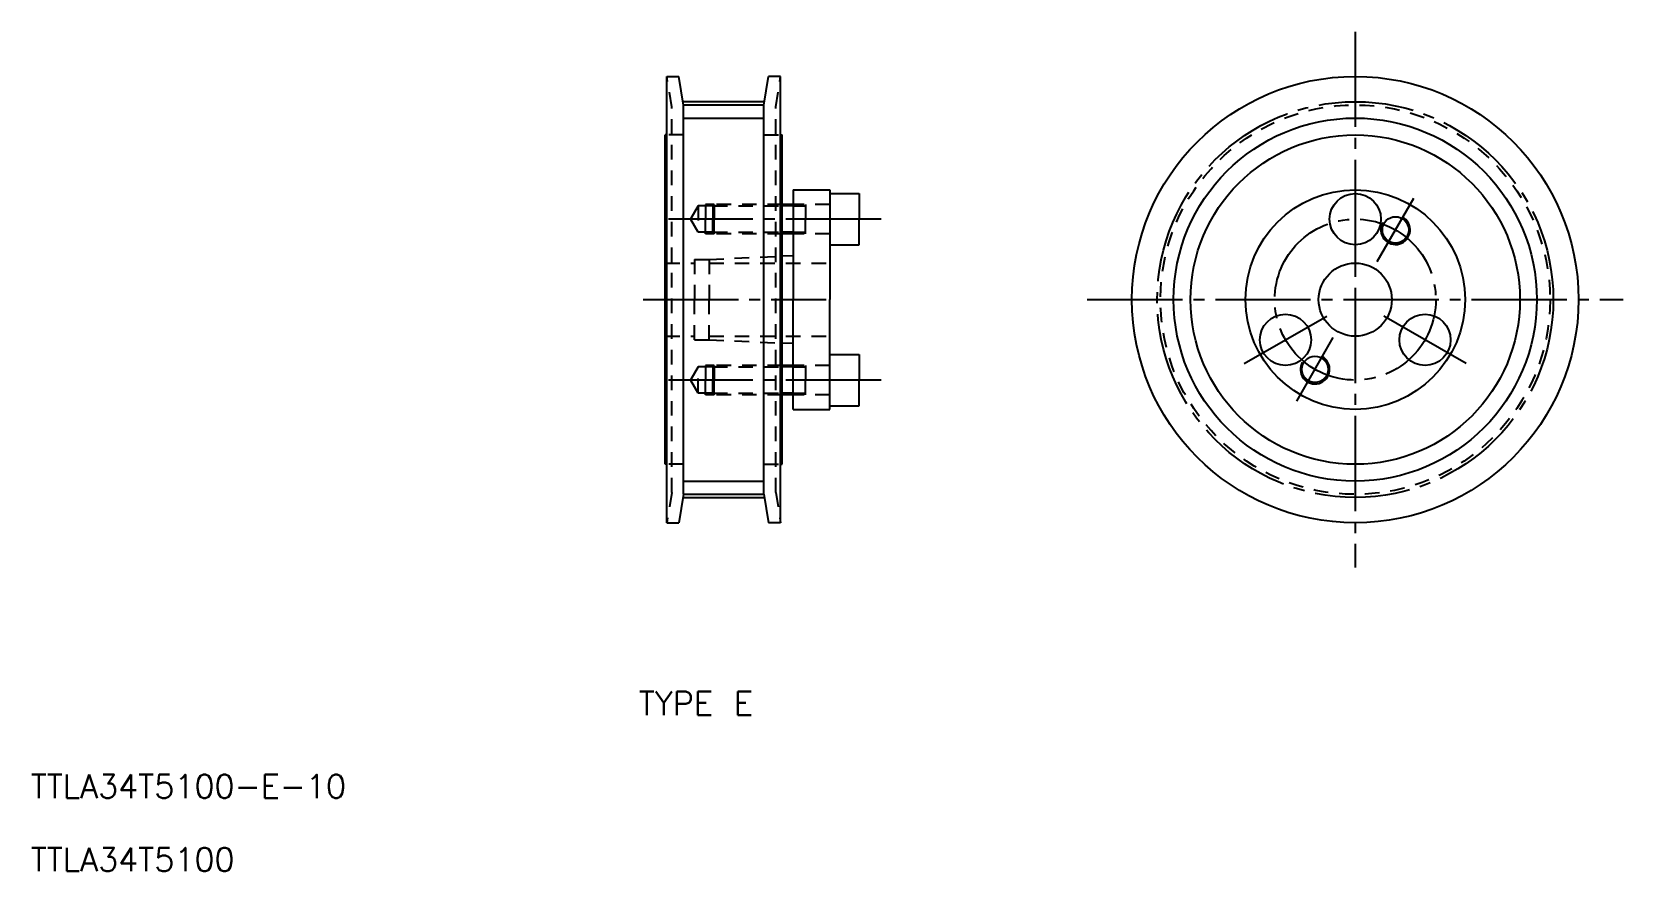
# Model space of a CAD drawing. Extents: x 290 to 508, y 162 to 277.
import ezdxf
from ezdxf.enums import TextEntityAlignment as Align

# ---------------------------------------------------------------- set-up
doc = ezdxf.new("R2010")
doc.units = 0
doc.linetypes.add('CENTER', pattern=[17.5, 13, -1.5, 1.5, -1.5])
doc.linetypes.add('DASHED', pattern=[3.5, 2, -1.5])
doc.layers.get('0').update_dxf_attribs({"linetype": 'CONTINUOUS'})
doc.layers.add('CENTER', color=1, linetype='CENTER')
doc.styles.get("Standard").update_dxf_attribs({"font": 'txt.shx', "bigfont": '@extfont2.shx'})

msp = doc.modelspace()

# ---------------------------------------------------------------- linework, layer by layer
at = {"color": 3, "linetype": 'DASHED'}
for p, q in [((377.56, 266.65), (376.88, 270.78)), ((391.76, 266.65), (392.44, 270.78)), ((377.56, 213.92), (377.56, 266.65)), ((391.76, 213.92), (391.76, 266.65)), ((379.16, 262.78), (376.88, 262.78)), ((390.16, 262.78), (392.44, 262.78)), ((381.16, 253.08), (380.12, 251.28)), ((381.16, 253.08), (381.16, 249.48)), ((383.16, 253.08), (381.16, 253.08)), ((383.36, 253.28), (382.16, 253.28)), ((382.16, 253.28), (382.16, 251.28)), ((383.36, 253.28), (383.16, 253.08)), ((383.16, 253.08), (392.66, 253.08)), ((383.16, 253.08), (383.16, 251.28)), ((392.66, 253.28), (383.36, 253.28)), ((383.36, 253.28), (383.36, 251.28)), ((399.16, 253.28), (394.16, 253.28)), ((394.16, 253.08), (395.82, 253.08)), ((395.82, 253.28), (395.82, 251.28)), ((381.16, 249.48), (380.12, 251.28)), ((382.16, 249.28), (382.16, 251.28)), ((383.16, 249.48), (383.16, 251.28)), ((383.36, 249.28), (383.36, 251.28)), ((395.82, 249.28), (395.82, 251.28)), ((383.16, 249.48), (381.16, 249.48)), ((383.36, 249.28), (382.16, 249.28)), ((383.16, 249.48), (392.66, 249.48)), ((383.36, 249.28), (383.16, 249.48)), ((392.66, 249.28), (383.36, 249.28)), ((394.16, 249.48), (395.82, 249.48)), ((399.16, 249.28), (394.16, 249.28)), ((380.66, 245.78), (382.66, 245.78)), ((380.66, 245.78), (380.66, 240.28)), ((382.66, 245.78), (392.66, 246.22)), ((382.66, 245.78), (382.66, 240.28)), ((376.66, 245.28), (380.66, 245.28)), ((382.66, 245.28), (399.16, 245.28)), ((380.66, 234.78), (380.66, 240.28)), ((382.66, 234.78), (382.66, 240.28)), ((376.66, 235.28), (380.66, 235.28)), ((380.66, 234.78), (382.66, 234.78)), ((382.66, 235.28), (399.16, 235.28)), ((382.66, 234.78), (392.66, 234.35)), ((381.16, 231.08), (380.12, 229.28)), ((383.16, 231.08), (381.16, 231.08)), ((381.16, 227.48), (381.16, 231.08)), ((383.36, 231.28), (382.16, 231.28)), ((382.16, 231.28), (382.16, 229.28)), ((383.36, 231.28), (383.16, 231.08)), ((383.16, 231.08), (392.66, 231.08)), ((383.16, 231.08), (383.16, 229.28)), ((392.66, 231.28), (383.36, 231.28)), ((383.36, 231.28), (383.36, 229.28)), ((399.16, 231.28), (394.16, 231.28)), ((394.16, 231.08), (395.82, 231.08)), ((395.82, 231.28), (395.82, 229.28)), ((381.16, 227.48), (380.12, 229.28)), ((382.16, 227.28), (382.16, 229.28)), ((383.16, 227.48), (383.16, 229.28)), ((383.36, 227.28), (383.36, 229.28)), ((395.82, 227.28), (395.82, 229.28)), ((383.16, 227.48), (381.16, 227.48)), ((383.36, 227.28), (382.16, 227.28)), ((383.16, 227.48), (392.66, 227.48)), ((383.36, 227.28), (383.16, 227.48)), ((392.66, 227.28), (383.36, 227.28)), ((394.16, 227.48), (395.82, 227.48)), ((399.16, 227.28), (394.16, 227.28)), ((379.16, 217.78), (376.88, 217.78)), ((390.16, 217.78), (392.44, 217.78)), ((377.56, 213.92), (376.88, 209.78)), ((391.76, 213.92), (392.44, 209.78))]:
    msp.add_line(p, q, dxfattribs=at)
at = {"color": 7, "linetype": 'CONTINUOUS'}
for p, q in [((376.88, 270.78), (378.53, 270.78)), ((376.88, 209.78), (376.88, 270.78)), ((379.16, 266.86), (378.53, 270.78)), ((390.16, 266.86), (390.78, 270.78)), ((392.44, 270.78), (390.78, 270.78)), ((392.44, 209.78), (392.44, 270.78)), ((379.15, 266.9), (390.16, 266.9)), ((379.16, 213.71), (379.16, 266.86)), ((390.16, 213.71), (390.16, 266.9)), ((376.66, 217.78), (376.66, 262.78)), ((376.88, 262.78), (376.66, 262.78)), ((392.44, 262.78), (392.66, 262.78)), ((392.66, 217.78), (392.66, 262.78)), ((376.88, 217.78), (376.66, 217.78)), ((392.44, 217.78), (392.66, 217.78)), ((379.16, 213.71), (378.53, 209.78)), ((379.15, 213.67), (390.16, 213.67)), ((390.16, 213.71), (390.78, 209.78)), ((376.88, 209.78), (378.53, 209.78)), ((392.44, 209.78), (390.78, 209.78))]:
    msp.add_line(p, q, dxfattribs=at)
at = {"color": 3, "linetype": 'CONTINUOUS'}
for p, q in [((379.16, 265.1), (390.16, 265.1)), ((379.16, 215.47), (390.16, 215.47))]:
    msp.add_line(p, q, dxfattribs=at)
for p, q in [((394.16, 255.28), (399.16, 255.28)), ((394.16, 255.28), (394.16, 253.28)), ((399.16, 255.28), (399.16, 254.78)), ((399.16, 254.78), (399.16, 247.78)), ((399.16, 254.78), (403.16, 254.78)), ((403.16, 254.78), (403.16, 251.28)), ((394.16, 253.28), (392.66, 253.28)), ((394.16, 253.28), (394.16, 249.28)), ((403.16, 247.78), (403.16, 251.28)), ((394.16, 249.28), (392.66, 249.28)), ((394.16, 249.28), (394.16, 246.28)), ((394.16, 246.28), (392.66, 246.22)), ((394.16, 246.28), (394.16, 240.28)), ((399.16, 247.78), (399.16, 240.28)), ((399.16, 247.78), (403.16, 247.78)), ((394.16, 234.28), (394.16, 240.28)), ((399.16, 232.78), (399.16, 240.28)), ((394.16, 234.28), (392.66, 234.35)), ((394.16, 231.28), (394.16, 234.28)), ((399.16, 225.78), (399.16, 232.78)), ((399.16, 232.78), (403.16, 232.78)), ((403.16, 232.78), (403.16, 229.28)), ((394.16, 231.28), (392.66, 231.28)), ((394.16, 227.28), (394.16, 231.28)), ((403.16, 225.78), (403.16, 229.28)), ((394.16, 227.28), (392.66, 227.28)), ((394.16, 225.28), (394.16, 227.28)), ((394.16, 225.28), (399.16, 225.28)), ((399.16, 225.78), (403.16, 225.78)), ((399.16, 225.28), (399.16, 225.78))]:
    msp.add_line(p, q)
at = {"color": 3}
for p, q in [((394.16, 253.08), (392.66, 253.08)), ((394.16, 249.48), (392.66, 249.48)), ((394.16, 231.08), (392.66, 231.08)), ((394.16, 227.48), (392.66, 227.48))]:
    msp.add_line(p, q, dxfattribs=at)
for centre, radius in [((470.93, 240.28), 30.5), ((470.93, 240.28), 22.5), ((470.93, 240.28), 15), ((470.93, 240.28), 15), ((470.93, 240.28), 15), ((470.93, 251.28), 3.5), ((476.43, 249.81), 1.8), ((470.93, 240.28), 5), ((461.4, 234.78), 3.5), ((480.46, 234.78), 3.5), ((465.43, 230.75), 1.8)]:
    msp.add_circle(centre, radius)
at = {"color": 3, "linetype": 'DASHED'}
msp.add_circle((470.93, 240.28), 26.61, dxfattribs=at)
at = {"color": 3, "linetype": 'CONTINUOUS'}
msp.add_circle((470.93, 240.28), 24.81, dxfattribs=at)
at = {"color": 3}
for centre in [(476.43, 249.81), (465.43, 230.75)]:
    msp.add_arc(centre, 2, 150, 62, dxfattribs=at)
at = {"layer": 'CENTER'}
for p, q in [((470.93, 276.88), (470.93, 203.68)), ((373.66, 240.28), (398.66, 240.28)), ((434.33, 240.28), (507.53, 240.28))]:
    msp.add_line(p, q, dxfattribs=at)
at = {"layer": 'CENTER', "color": 1, "linetype": 'CENTER'}
for p, q in [((379.08, 267.34), (390.23, 267.34)), ((470.93, 257.78), (470.93, 244.78)), ((473.93, 245.48), (478.93, 254.14)), ((406.16, 251.28), (377.12, 251.28)), ((373.66, 240.28), (395.66, 240.28)), ((455.77, 231.53), (467.03, 238.03)), ((486.08, 231.53), (474.83, 238.03)), ((462.93, 226.42), (467.93, 235.09)), ((406.16, 229.28), (377.12, 229.28)), ((379.08, 213.23), (390.23, 213.23))]:
    msp.add_line(p, q, dxfattribs=at)
at = {"layer": 'CENTER'}
msp.add_circle((470.93, 240.28), 27.05, dxfattribs=at)
at = {"layer": 'CENTER', "color": 1, "linetype": 'CENTER'}
msp.add_circle((470.93, 240.28), 11, dxfattribs=at)

# ---------------------------------------------------------------- texts
at = {"color": 7, "linetype": 'CONTINUOUS'}
msp.add_text('TYPE E', height=3.2, dxfattribs=at).set_placement((380.86, 185.1), align=Align.MIDDLE_CENTER)
for s, p in [('TTLA34T5100-E-10', (290.01, 172.16)), ('TTLA34T5100', (290.01, 162.16))]:
    msp.add_text(s, height=3.2).set_placement(p)

doc.saveas('drawing.dxf')
